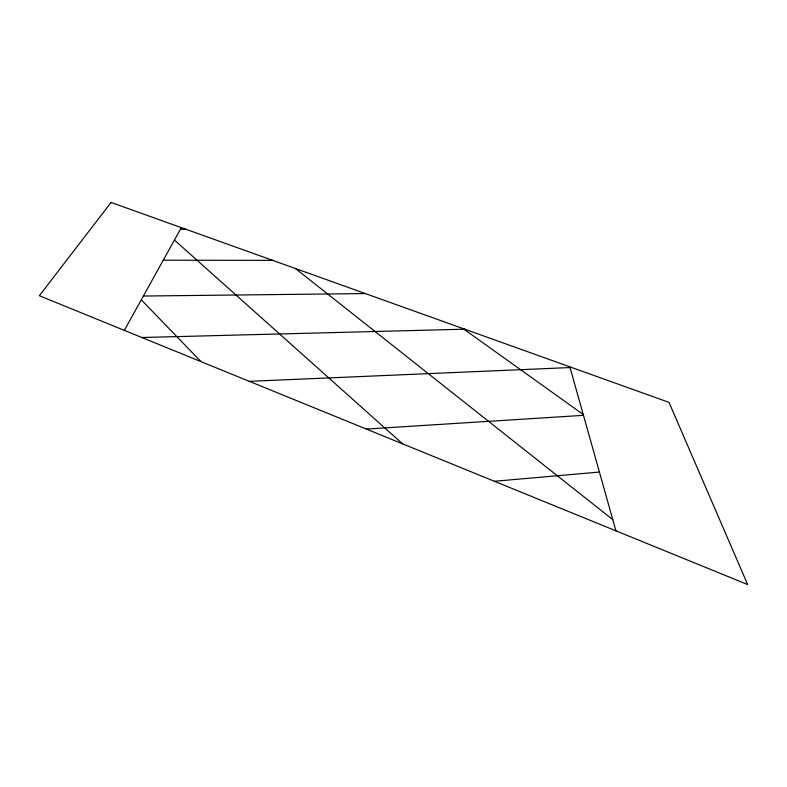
<?xml version="1.0" encoding="UTF-8"?>
<svg xmlns="http://www.w3.org/2000/svg" width="787" height="787" viewBox="0 0 787 787"><rect width="100%" height="100%" fill="white"/><g stroke="black" fill="none" stroke-linecap="round" stroke-linejoin="round"><path stroke-width="1.18" d="M124.336 330.373L181.325 227.62M494.354 481.27L599.419 472.062M366.339 429.063L583.472 415.339M249.282 381.331L570.034 367.559M141.837 337.515L464.763 329.182M143.382 296.04L365.375 293.571M163.253 260.202L272.725 260.369M180.4 229.273L186.155 229.351M463.071 328.582L583.236 414.493M295.44 268.505L612.798 519.656M174.429 240.055L402.639 443.868M141.286 299.817L200.99 361.636M569.837 366.84L615.946 530.851M111.075 202.446L39.35 295.715L747.65 584.554L669.019 402.383L111.075 202.446"/></g></svg>
